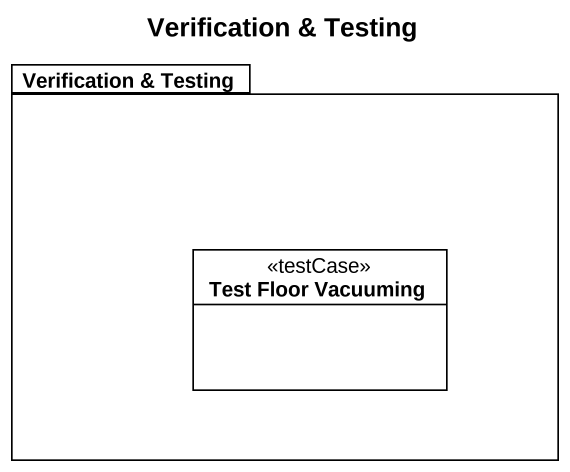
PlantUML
@startuml
title Verification & Testing
hide circle
hide empty members
package "Verification & Testing" as Verification_Testing {
  class "Test Floor Vacuuming" as Test_Floor_Vacuuming <<testCase>>
}
@enduml
